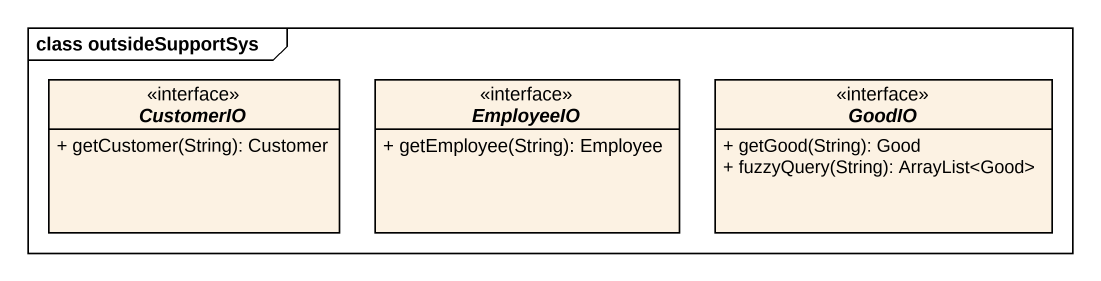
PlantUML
@startuml
mainframe class outsideSupportSys
hide circle
hide empty members
skinparam classAttributeIconSize 0
interface CustomerIO <<interface>> {
  + getCustomer(String): Customer
}
interface EmployeeIO <<interface>> {
  + getEmployee(String): Employee
}
interface GoodIO <<interface>> {
  + getGood(String): Good
  + fuzzyQuery(String): ArrayList<Good>
}
@enduml
